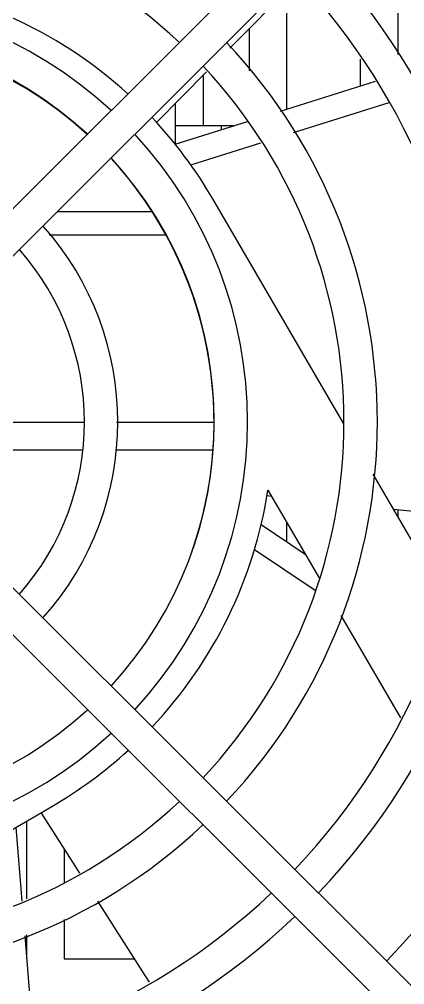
# Model space of a CAD drawing. Header units: millimetres. Extents: x -2 to 101, y -1 to 125.
# Drawn here: x 26.35 to 28.43, y 35.66 to 40.87 of the extents above; entities that cross this region are included whole.
import ezdxf

# ---------------------------------------------------------------- set-up
doc = ezdxf.new("R2010")
doc.units = ezdxf.units.MM

msp = doc.modelspace()

# ---------------------------------------------------------------- linework, layer by layer
for p, q in [((30.0698, 43.6071), (25.9335, 39.4708)), ((30.1971, 43.4798), (26.0607, 39.3435)), ((28.39, 41.5387), (28.39, 40.6853)), ((27.79, 41.0285), (27.79, 40.3899)), ((27.59, 40.5968), (27.59, 40.826)), ((28.19, 40.5162), (28.19, 40.66)), ((27.0885, 40.3184), (27.3584, 40.5916)), ((27.34, 40.573), (27.34, 40.3)), ((27.7568, 40.3795), (28.2707, 40.5417)), ((27.19, 40.4211), (27.19, 40.2005)), ((27.828, 40.2632), (28.3439, 40.4256)), ((27.1897, 40.2005), (27.5804, 40.3238)), ((27.505, 40.3), (27.19, 40.3)), ((27.44, 40.2795), (27.44, 40.3)), ((27.274, 40.0888), (27.6516, 40.2077)), ((28.0992, 38.6896), (27.3928, 39.9045)), ((26.5547, 39.8375), (27.065, 39.8375)), ((26.5106, 39.7111), (27.14, 39.7111)), ((26.1751, 38.6981), (26.6998, 38.6981)), ((26.8732, 38.6981), (27.3992, 38.6981)), ((26.163, 38.55), (26.6852, 38.55)), ((26.8726, 38.55), (27.394, 38.55)), ((28.6549, 37.7339), (28.2577, 38.417)), ((27.69, 38.3323), (27.9679, 37.8544)), ((27.6852, 38.3022), (27.709, 38.2996)), ((28.3667, 38.2296), (28.7526, 38.1883)), ((28.39, 38.2271), (28.39, 38.1895)), ((27.6537, 38.1461), (27.891, 37.9866)), ((27.79, 38.1603), (27.79, 38.0545)), ((26.0607, 38.0565), (30.1971, 33.9202)), ((27.6177, 38.0114), (27.9455, 37.7907)), ((25.9335, 37.9293), (30.0698, 33.793)), ((28.0837, 37.6553), (28.4054, 37.102)), ((25.2664, 35.8919), (26.5244, 36.6233)), ((26.4654, 36.5901), (26.674, 36.2626)), ((26.3304, 36.5105), (26.3628, 36.1122)), ((26.39, 36.1235), (26.39, 36.5452)), ((26.59, 36.3945), (26.59, 36.2112)), ((26.59, 36.0121), (26.59, 35.8)), ((26.3781, 35.9244), (26.4222, 35.3842)), ((26.39, 35.8), (26.39, 35.9293)), ((26.59, 35.8), (26.9686, 35.8))]:
    msp.add_line(p, q)
for points in [[(27.485, 40.7197), (27.8213, 41.0601), (27.849, 41.088)], [(26.7704, 36.1112), (27.0262, 35.7096), (27.0488, 35.6738)]]:
    msp.add_lwpolyline(points)
for centre, radius, start, end in [((25.29, 38.7), 4.21, 316.2259, 43.7741), ((25.29, 38.7), 2.81, 46.8427, 133.1573), ((25.29, 38.7), 3.69, 316.4027, 43.5973), ((25.29, 38.7), 3.51, 316.4745, 43.5255), ((25.318, 38.6981), 2.4, 47.6702, 81.2334), ((25.29, 38.7), 2.29, 47.2603, 132.7397), ((25.29, 38.7), 2.11, 47.447, 132.553), ((25.29, 38.6981), 2.1092, 47.4825, 132.5175), ((25.29, 38.7), 2.99, 316.7317, 43.2683), ((25.29, 38.7), 2.81, 316.8427, 43.1573), ((25.318, 38.6981), 2.4, 30.1758, 43.3551), ((25.29, 38.7), 2.29, 317.2522, 42.7478), ((25.29, 38.6981), 2.1092, 339.8658, 42.5906), ((25.29, 38.7), 2.11, 317.447, 42.553), ((25.29, 38.7), 1.59, 318.2569, 41.7431), ((25.29, 38.7), 1.41, 318.6808, 41.3192), ((25.318, 38.6981), 2.4, 316.7168, 351.2334), ((25.29, 38.7), 2.11, 227.447, 312.553), ((25.29, 38.7), 2.29, 227.2603, 312.7397), ((25.318, 38.6981), 2.4, 300.1758, 312.4076), ((25.29, 38.7), 2.81, 226.8427, 313.1573), ((25.29, 38.7), 2.99, 226.7317, 313.2683), ((25.29, 38.7), 3.51, 226.4685, 313.5315), ((25.29, 38.7), 3.69, 226.3967, 313.6033)]:
    msp.add_arc(centre, radius, start, end)

doc.saveas('drawing.dxf')
